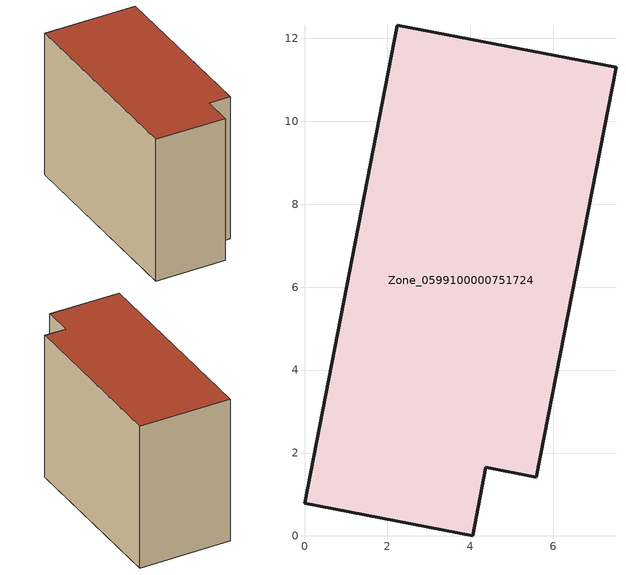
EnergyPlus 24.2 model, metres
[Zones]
Zone_0599100000751724
 floor ground (C_G): 2.24,12.32 7.51,11.3 5.59,1.42 4.37,1.66 4.05,0 0,0.79 z0
 wall outside (C_F): 7.51,11.3 2.24,12.32 0,0.79 4.05,0 4.37,1.66 5.59,1.42 7.51,11.3 z0:8.67
 roof outside (C_R): 2.24,12.32 0,0.79 4.05,0 4.37,1.66 5.59,1.42 7.51,11.3 z8.67
[BUILDING]
Pand.0599100000751724: North Axis=0; Terrain=City; Loads Convergence Tolerance Value=0.04; Temperature Convergence Tolerance Value=0.4; Solar Distribution=FullExterior; Maximum Number of Warmup Days=25; Minimum Number of Warmup Days=1
[Site:Location]
Rotterdam.The.Hague.AP_ZH_NLD Design_Conditions: Latitude=51.96; Longitude=4.45; Time Zone=1; Elevation=-4.5
[SITE:GROUNDTEMPERATURE:BUILDINGSURFACE]
18, 18, 18, 18, 18, 18, 18, 18, 18, 18, 18, 18
[MATERIAL] Thermal Absorptance=0.9; Solar Absorptance=0.7; Visible Absorptance=0.7
Name | Roughness | Thickness | Conductivity | Density | Specific Heat
G.TI.2006-2014 | MediumSmooth | 0.15 | 0.06 | 540 | 1210
F.TI.2006-2014 | Rough | 0.3 | 0.12 | 1920 | 840
R.TI.2006-2014 | MediumRough | 0.2 | 0.08 | 1500 | 1000
[CONSTRUCTION]
C_G: G.TI.2006-2014
C_F: F.TI.2006-2014
C_R: R.TI.2006-2014
[ZONE]
Zone_0599100000751724: Type=1; Multiplier=1; Ceiling Height=Autocalculate; Volume=Autocalculate; Floor Area=autocalculate; Part of Total Floor Area=Yes
[ZONEINFILTRATION:DESIGNFLOWRATE]
Infil_Zone_0599100000751724: Zone or ZoneList or Space or SpaceList=Zone_0599100000751724; Schedule=AlwaysOn; Design Flow Rate Calculation Method=Flow/Area; Flow Rate per Floor Area=0.0015; Constant Term Coefficient=1; Temperature Term Coefficient=0; Velocity Term Coefficient=0; Velocity Squared Term Coefficient=0
[HVACTEMPLATE:ZONE:IDEALLOADSAIRSYSTEM]
Zone_0599100000751724: Maximum Heating Supply Air Temperature=50; Minimum Cooling Supply Air Temperature=13; Maximum Heating Supply Air Humidity Ratio=0.0156; Minimum Cooling Supply Air Humidity Ratio=0.0077; Heating Limit=NoLimit; Cooling Limit=NoLimit; Dehumidification Control Type=ConstantSensibleHeatRatio; Cooling Sensible Heat Ratio=0.7; Dehumidification Setpoint=60; Humidification Control Type=None; Humidification Setpoint=30; Outdoor Air Method=None; Outdoor Air Flow Rate per Person=0.00944; Outdoor Air Flow Rate per Zone Floor Area=0; Outdoor Air Flow Rate per Zone=0; Demand Controlled Ventilation Type=None; Outdoor Air Economizer Type=NoEconomizer; Heat Recovery Type=None; Sensible Heat Recovery Effectiveness=0.7; Latent Heat Recovery Effectiveness=0.65
[ZONECONTROL:THERMOSTAT]
ThermostatControl_Zone_0599100000751724: Zone or ZoneList=Zone_0599100000751724; Control Type Schedule=DualSetpointControlType; Control 1=Thermostat_Zone_0599100000751724; Temperature Difference Between Cutout And Setpoint=0
[THERMOSTATSETPOINT:DUALSETPOINT]
Thermostat_Zone_0599100000751724: Heating Setpoint Temperature Schedule=HeatingSetpoint_Zone_0599100000751724; Cooling Setpoint Temperature Schedule=CoolingSetpoint_Zone_0599100000751724
[SCHEDULE:COMPACT]
HeatingSetpoint_Zone_0599100000751724: Through: 12/31, For: AllDays, Until: 24:00, 21
CoolingSetpoint_Zone_0599100000751724: Through: 12/31, For: AllDays, Until: 24:00, 24
DualSetpointControlType: Through: 12/31, For: AllDays, Until: 24:00, 4
AlwaysOn: Through: 12/31, For: AllDays, Until: 24:00, 1
